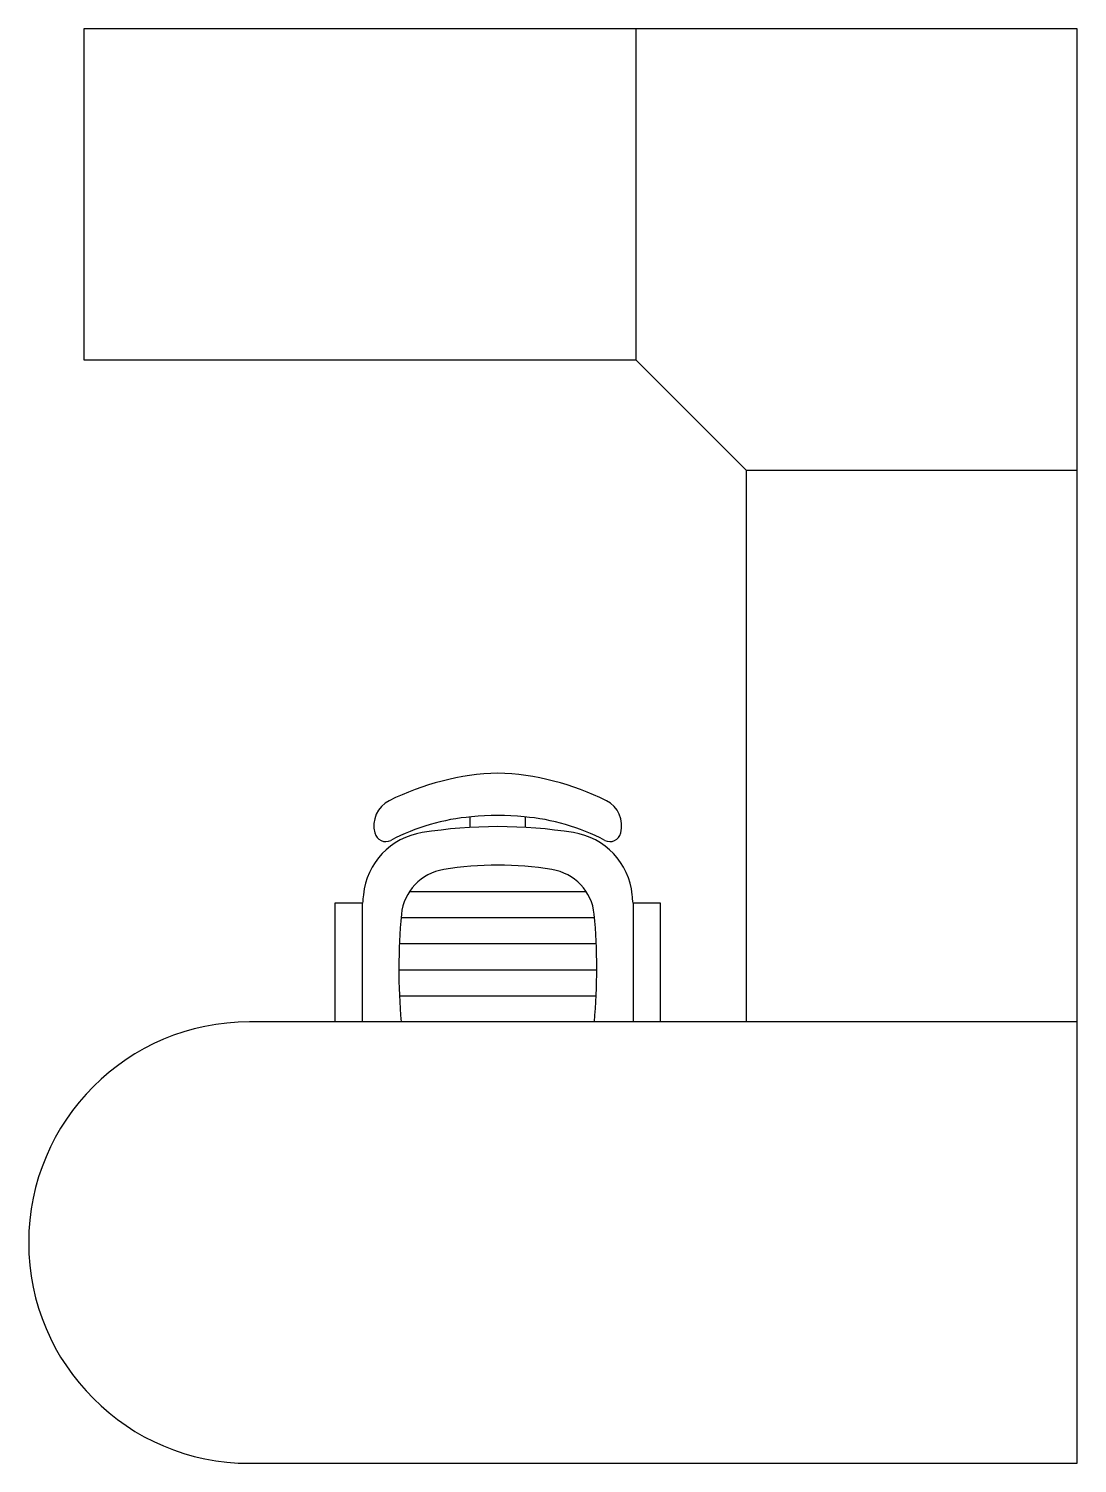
# Model space of a CAD drawing. Header units: millimetres. Extents: x -781.21 to -779.31, y 2702.46 to 2705.06.
import ezdxf

# ---------------------------------------------------------------- set-up
doc = ezdxf.new("R2010")
doc.units = ezdxf.units.MM
doc.header["$LTSCALE"] = 10
doc.layers.add('Móveis_cadeiras', color=2, linetype='Continuous')
doc.layers.add('Móveis_estações', color=2, linetype='Continuous')

msp = doc.modelspace()

# ---------------------------------------------------------------- linework, layer by layer
at = {"layer": 'Móveis_cadeiras'}
for p, q in [((-780.414, 2703.6131), (-780.414, 2703.6322)), ((-780.314, 2703.6131), (-780.314, 2703.6322))]:
    msp.add_line(p, q, dxfattribs=at)
at = {"layer": 'Móveis_cadeiras', "color": 1}
for p, q in [((-780.5237, 2703.4972), (-780.2042, 2703.4972)), ((-780.5392, 2703.4499), (-780.1887, 2703.4499)), ((-780.5423, 2703.4026), (-780.1856, 2703.4026)), ((-780.5433, 2703.3552), (-780.1846, 2703.3552)), ((-780.5422, 2703.3079), (-780.1857, 2703.3079))]:
    msp.add_line(p, q, dxfattribs=at)
at = {"layer": 'Móveis_cadeiras'}
for points in [[(-780.1413, 2703.603, 0.35992), (-780.1673, 2703.6614, 0.10805), (-780.364, 2703.7116, 0.10805), (-780.5606, 2703.6614, 0.35992), (-780.5867, 2703.603)], [(-780.119, 2703.4758, 0.002688), (-780.1203, 2703.491, 0.340817), (-780.227, 2703.6036, 0.07931), (-780.5009, 2703.6036, 0.340817)], [(-780.5009, 2703.6036, 0.340817), (-780.6076, 2703.491, 0.002688), (-780.609, 2703.4758, 0.328643)], [(-780.1889, 2703.2606, 0.045416), (-780.1892, 2703.4556, 0.340817), (-780.2661, 2703.5367, 0.079866), (-780.4619, 2703.5367, 0.340817), (-780.5387, 2703.4556, 0.045416), (-780.5391, 2703.2606, 0.045416)]]:
    msp.add_lwpolyline(points, format="xyb", dxfattribs=at)
for points in [[(-780.609, 2703.2606), (-780.609, 2703.4758), (-780.659, 2703.4758), (-780.659, 2703.2606)], [(-780.069, 2703.2606), (-780.069, 2703.4758), (-780.119, 2703.4758), (-780.119, 2703.2606)]]:
    msp.add_lwpolyline(points, dxfattribs=at)
for centre, radius, start, end in [((-780.3801, 2703.2517), 0.3818, 94.7148, 117.7352), ((-780.364, 2703.1393), 0.4952, 84.4899, 95.5101), ((-780.3478, 2703.2517), 0.3818, 62.2648, 85.2852), ((-780.5671, 2703.6073), 0.02, 192.3844, 297.7352), ((-780.1608, 2703.6073), 0.02, 242.2648, 347.6156)]:
    msp.add_arc(centre, radius, start, end, dxfattribs=at)
at = {"layer": 'Móveis_estações'}
for p, q in [((-781.114, 2705.0606), (-781.114, 2704.4606)), ((-780.114, 2705.0606), (-781.114, 2705.0606)), ((-779.314, 2705.0606), (-780.114, 2705.0606)), ((-780.114, 2705.0606), (-780.114, 2704.4606)), ((-779.314, 2704.2606), (-779.314, 2705.0606)), ((-781.114, 2704.4606), (-780.114, 2704.4606)), ((-780.114, 2704.4606), (-779.914, 2704.2606)), ((-779.914, 2704.2606), (-779.914, 2703.2606)), ((-779.914, 2704.2606), (-779.314, 2704.2606)), ((-779.314, 2702.4606), (-779.314, 2704.2606)), ((-779.314, 2703.2606), (-780.814, 2703.2606)), ((-780.814, 2702.4606), (-779.314, 2702.4606))]:
    msp.add_line(p, q, dxfattribs=at)
msp.add_arc((-780.814, 2702.8606), 0.4, 90, 270, dxfattribs=at)

doc.saveas('drawing.dxf')
